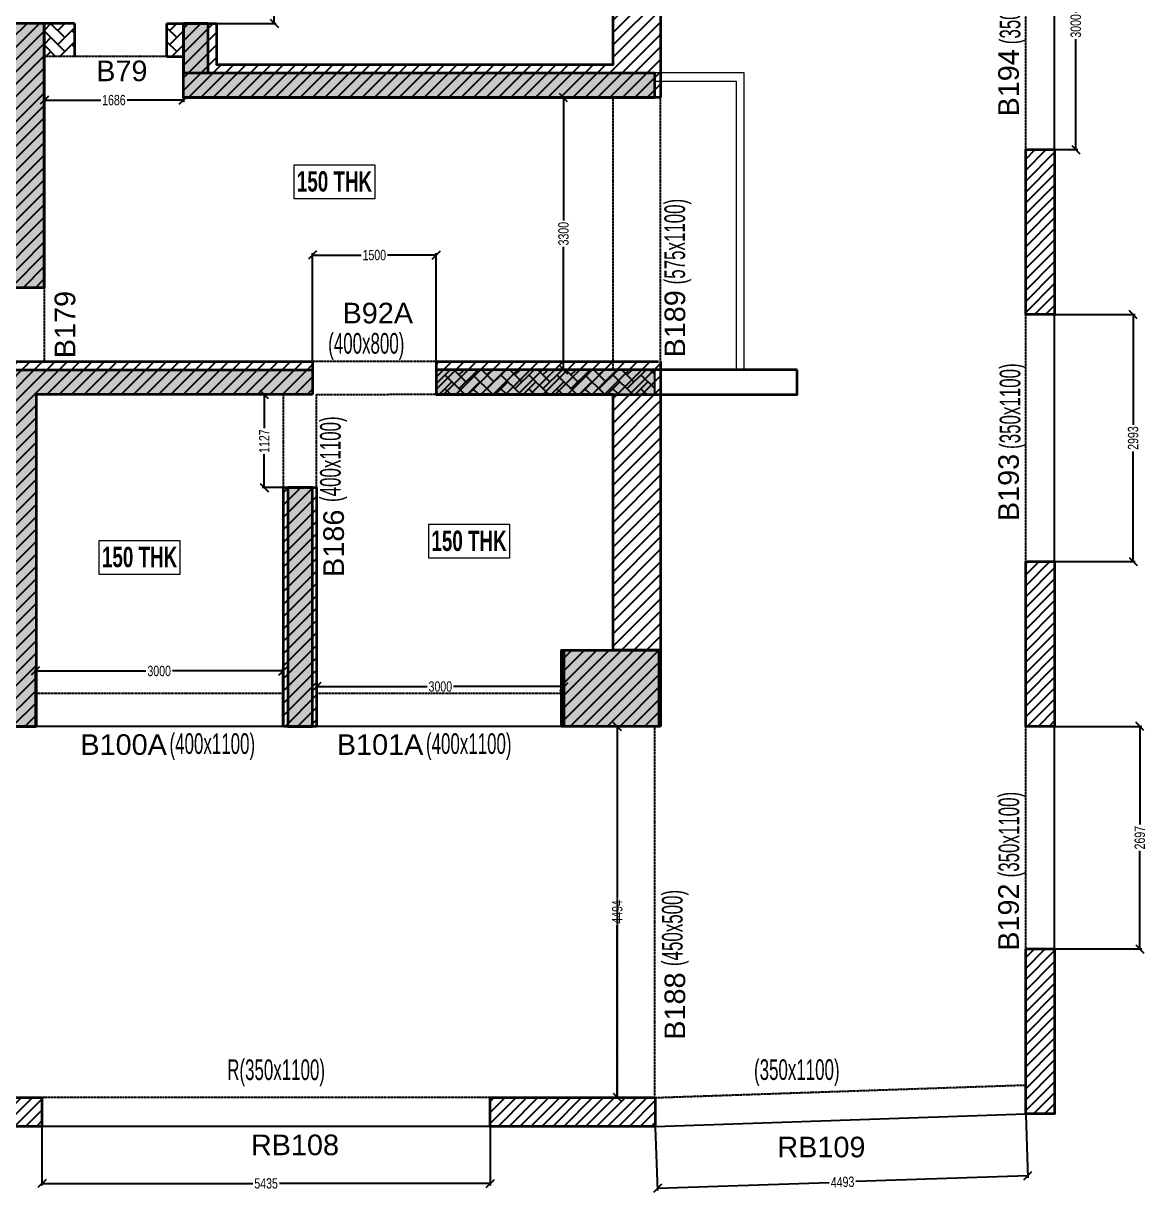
# Model space of a CAD drawing. Header units: millimetres. Extents: x 18542 to 87256, y 14692 to 73451.
# Drawn here: x 73641 to 87256, y 19836 to 34012 of the extents above; entities that cross this region are included whole.
import ezdxf
from ezdxf.enums import TextEntityAlignment as Align

# ---------------------------------------------------------------- set-up
doc = ezdxf.new("R2010")
doc.units = ezdxf.units.MM
doc.linetypes.add('HIDDEN', pattern=[0.375, 0.25, -0.125])
for name, color, linetype, lineweight in [('A-FLOR-IDEN', 11, 'Continuous', 9), ('S-BEAM-IDEN', 2, 'Continuous', 9), ('S-COLS', 5, 'Continuous', 35), ('S-WALL', 4, 'Continuous', 18)]:
    doc.layers.add(name, color=color, linetype=linetype, lineweight=lineweight)
for name, color, linetype in [('Beam Nos', 7, 'Continuous'), ('changes', 7, 'Continuous'), ('S-BEAM', 7, 'Continuous'), ('S-COL HATCH', 9, 'Continuous'), ('S-DIM', 7, 'Continuous')]:
    doc.layers.add(name, color=color, linetype=linetype)
doc.styles.add('SC-BBS1', font='SansSerif')
doc.styles.add('sobha.sed', font='swisscl.ttf')
doc.styles.add('Swis721 LtCn BT', font='swisscl.ttf', dxfattribs={"width": 0.9, "height": 233.355162})
doc.styles.add('Swis721 LtCn BT_B', font='', dxfattribs={"width": 0.9, "height": 246.918336})
doc.styles.get('Swis721 LtCn BT_B').set_extended_font_data('Swis721 LtCn BT', bold=True)
doc.dimstyles.new('S-50', dxfattribs={"dimscale": 50, "dimtxt": 2.5, "dimasz": 2, "dimexe": 0.5, "dimexo": 0.25, "dimgap": 0.25, "dimtad": 0, "dimdec": 0, "dimrnd": 0.0005, "dimzin": 0, "dimdsep": 46, "dimtxsty": 'sobha.sed', "dimblk": 'OBLIQUE', "dimcen": 0.09, "dimclrd": 8, "dimclre": 8, "dimclrt": 6, "dimadec": 0, "dimazin": 0, "dimtfac": 1, "dimtdec": 0, "dimtofl": 0, "dimtmove": 2, "dimatfit": 3, "dimfxl": 0.18, "dimtolj": 1, "dimtzin": 0, "dimlwd": -1, "dimlwe": -1, "dimarcsym": 0})
pattern_1 = [(45, (-31699446.87, 20890861.25), (-75.1300955, 75.1300955), [])]
pattern_2 = [(45, (-31618808, 20746156.34), (0, 169.7056275), [360, -120]), (135, (-31618723.15, 20746241.2), (1e-14, 169.7056275), [360, -120])]
pattern_3 = [(45, (-31682274.25, 21473233.52), (-75.1300955, 75.1300955), [])]
pattern_4 = [(45, (-31199541.81, 20886566.64), (-66.29126074, 66.29126074), [])]

# ---------------------------------------------------------------- blocks, each defined once
blk = doc.blocks.new('A$Cd226b1b4')
at = {"layer": 'S-COL HATCH', "transparency": 33554687}
h = blk.add_hatch(dxfattribs=at)
h.set_pattern_fill('ANSI31', color=256, scale=850)
h.set_pattern_definition(pattern_1)
h.paths.add_polyline_path([(53250, 7625), (53250, 19125), (52675, 19125), (52675, 8025), (47865, 8025), (47865, 8525), (47465, 8525), (47465, 7625)])
h = blk.add_hatch(dxfattribs=at)
h.set_pattern_fill('ANSI31', color=256, scale=850)
h.set_pattern_definition(pattern_1)
h.paths.add_polyline_path([(40425, 5325), (40425, 5725), (45379, 5725), (45379, 8525), (45779, 8525), (45779, 5325)])
at = {"layer": 'S-COLS', "elevation": 0}
blk.add_lwpolyline([(53250, 7625), (47465, 7625), (47465, 8525), (47865, 8525), (47865, 8025), (52675, 8025), (52675, 19125), (53250, 19125)], close=True, dxfattribs=at)
blk.add_lwpolyline([(34625, 5325), (45779, 5325), (45779, 8525), (45379, 8525)], dxfattribs=at)
blk = doc.blocks.new('A$Cbe320e20')
at = {"layer": 'S-COL HATCH', "transparency": 33554687}
h = blk.add_hatch(color=256, dxfattribs=at)
h.dxf.hatch_style = 1
h.paths.add_polyline_path([(32554, -400), (32554, 0), (37509, 0), (37509, 2800), (37909, 2800), (37909, -400)])
at = {"layer": 'S-COL HATCH'}
h = blk.add_hatch(dxfattribs=at)
h.set_pattern_fill('AR-HBONE', color=256, scale=30)
h.set_pattern_definition(pattern_2)
h.paths.add_polyline_path([(37909, 2400), (37909, 2800), (38274, 2800), (38274, 2400), (38185, 2400)])
h = blk.add_hatch(dxfattribs=at)
h.set_pattern_fill('AR-HBONE', color=256, scale=30)
h.set_pattern_definition(pattern_2)
h.paths.add_polyline_path([(39394, 2400), (39394, 2800), (39594, 2800), (39594, 2400)])
at = {"layer": 'S-COL HATCH', "transparency": 33554687}
h = blk.add_hatch(color=256, dxfattribs=at)
h.dxf.hatch_style = 1
h.paths.add_polyline_path([(39894, 2800), (39594, 2800), (39594, 2200), (39894, 2200)])
h = blk.add_hatch(color=256, dxfattribs=at)
h.dxf.hatch_style = 1
h.paths.add_polyline_path([(39594, 2200), (39594, 1900), (45304, 1900), (45304, 2200)])
h = blk.add_hatch(dxfattribs=at)
h.set_pattern_fill('ANSI31', color=256, scale=850)
h.set_pattern_definition(pattern_3)
h.paths.add_polyline_path([(37409, -1299), (41159, -1299), (41159, -1699), (37809, -1699), (37809, -5724), (37409, -5724)])
h = blk.add_hatch(color=256, dxfattribs=at)
h.dxf.hatch_style = 1
h.paths.add_polyline_path([(37509, -1400), (41159, -1400), (41159, -1700), (37809, -1700), (37809, -5725), (37509, -5725)])
h = blk.add_hatch(dxfattribs=at)
h.set_pattern_fill('ANSI31', color=256, scale=850)
h.set_pattern_definition(pattern_3)
h.paths.add_polyline_path([(42659, -1299), (44804, -1299), (44804, -1303), (45379, -1303), (45379, -4800), (44804, -4800), (44804, -1699), (42659, -1699)])
h = blk.add_hatch(color=256, dxfattribs=at)
h.dxf.hatch_style = 1
h.paths.add_polyline_path([(42659, -1400), (45304, -1400), (45304, -1700), (42659, -1700)])
at = {"layer": 'S-COL HATCH'}
h = blk.add_hatch(dxfattribs=at)
h.set_pattern_fill('AR-HBONE', color=256, scale=30)
h.set_pattern_definition([(45, (-31802317.5, 20729084.55), (0, 169.7056275), [360, -120]), (135, (-31802232.65, 20729169.4), (1e-14, 169.7056275), [360, -120])])
h.paths.add_polyline_path([(45304, -1400), (42659, -1400), (42659, -1700), (45304, -1700)])
at = {"layer": 'S-COL HATCH', "transparency": 33554687}
h = blk.add_hatch(dxfattribs=at)
h.set_pattern_fill('ANSI31', color=256, scale=850)
h.set_pattern_definition(pattern_3)
h.paths.add_polyline_path([(40809, -2827), (41205, -2827), (41205, -5724), (40809, -5724)])
h = blk.add_hatch(color=256, dxfattribs=at)
h.dxf.hatch_style = 1
h.paths.add_polyline_path([(40859, -2827), (41159, -2827), (41159, -5725), (40859, -5725)])
h = blk.add_hatch(dxfattribs=at)
h.set_pattern_fill('ANSI31', color=256, scale=850)
h.set_pattern_definition(pattern_3)
h.paths.add_polyline_path([(45379, -4800), (45379, -5724), (44179, -5724), (44179, -4800)])
h = blk.add_hatch(color=256, dxfattribs=at)
h.dxf.hatch_style = 1
h.paths.add_polyline_path([(44209, -5725), (45359, -5725), (45359, -4800), (44209, -4800)])
blk.add_line((45304, -1400), (45304, -1700), dxfattribs=at)
at = {"layer": 'S-COLS'}
for p, q in [((38274, 2800), (37909, 2800)), ((38274, 2800), (38274, 2400)), ((39394, 2400), (39394, 2800)), ((39394, 2800), (39594, 2800)), ((39394, 2400), (39594, 2400)), ((37509, -1400), (41159, -1400)), ((41159, -1299), (41159, -1699)), ((41159, -1400), (41159, -1700)), ((42659, -1299), (42659, -1699)), ((41159, -1700), (37809, -1700)), ((37809, -1700), (37809, -5725)), ((41159, -1700), (37809, -1700)), ((37809, -5724), (37409, -5724)), ((37809, -5724), (37409, -5724)), ((37509, -5725), (37809, -5725)), ((41209, -5724), (40809, -5724)), ((41209, -5724), (40809, -5724))]:
    blk.add_line(p, q, dxfattribs=at)
for points in [[(26754, -400), (37909, -400), (37909, 2800), (37509, 2800)], [(37409, -5724), (37409, -1299), (41159, -1299)], [(42659, -1299), (45354, -1299)], [(45379, -1299), (45379, -4800), (44804, -4800), (44804, -1699), (42659, -1699)], [(40813, -1699), (37809, -1699), (37809, -5724)], [(40809, -5724), (40809, -2827), (41209, -2827), (41209, -5724)]]:
    blk.add_lwpolyline(points, dxfattribs=at)
at = {"layer": 'S-COLS', "color": 5}
blk.add_lwpolyline([(39894, 2800), (39594, 2800), (39594, 2200), (39894, 2200)], close=True, dxfattribs=at)
at = {"layer": 'S-COLS'}
for points in [[(45304, 1900), (39594, 1900), (39594, 2200), (45304, 2200)], [(45359, -5725), (44209, -5725), (44209, -4800), (45359, -4800)]]:
    blk.add_lwpolyline(points, close=True, dxfattribs=at)
at = {"layer": 'S-COLS', "elevation": 0}
for points in [[(47034, -1400), (42659, -1400), (42659, -1700), (47034, -1700)], [(41159, -2827), (40859, -2827), (40859, -5725), (41159, -5725)], [(45379, -5724), (44179, -5724), (44179, -4800), (45379, -4800)]]:
    blk.add_lwpolyline(points, close=True, dxfattribs=at)
at = {"layer": 'S-WALL', "color": 7}
for p, q in [((46394, 2200), (45304, 2200)), ((46394, -1400), (46394, 2200)), ((45304, 2100), (46294, 2100)), ((46294, 2100), (46294, -1400))]:
    blk.add_line(p, q, dxfattribs=at)
blk = doc.blocks.new('_OBLIQUE')
at = {"color": 0, "linetype": 'ByBlock'}
blk.add_line((-0.5, -0.5), (0.5, 0.5), dxfattribs=at)
blk = doc.blocks.new('*D262')
at = {"layer": 'Defpoints', "color": 0, "transparency": 16777216}
for p in [(73895, 33612), (75580, 33611), (75580, 33081)]:
    blk.add_point(p, dxfattribs=at)
at = {"layer": 'S-DIM', "color": 8, "transparency": 16777216}
for p, q in [((73895, 33599), (73895, 33056)), ((75580, 33598), (75580, 33056)), ((73895, 33081), (74578, 33081)), ((75580, 33081), (74897, 33081))]:
    blk.add_line(p, q, dxfattribs=at)
at = {"layer": 'S-DIM', "color": 8, "transparency": 16777216, "xscale": 100, "yscale": 100, "zscale": 100, "rotation": 180}
blk.add_blockref('_OBLIQUE', (73895, 33081), dxfattribs=at)
at = {"layer": 'S-DIM', "color": 8, "transparency": 16777216, "xscale": 100, "yscale": 100, "zscale": 100}
blk.add_blockref('_OBLIQUE', (75580, 33081), dxfattribs=at)
at = {"layer": 'S-DIM', "color": 6, "transparency": 16777216, "insert": (74738, 33081), "char_height": 125, "attachment_point": 5, "style": 'sobha.sed'}
blk.add_mtext('\\A1;1686', dxfattribs=at)
blk = doc.blocks.new('*D376')
at = {"layer": 'Defpoints', "color": 0, "transparency": 16777216}
for p in [(73866, 20638, 0), (79301, 20638), (79301, 19947)]:
    blk.add_point(p, dxfattribs=at)
at = {"layer": 'S-DIM', "color": 8, "transparency": 16777216}
for p, q in [((73866, 20625), (73866, 19922)), ((79301, 20625), (79301, 19922)), ((73866, 19947), (76423, 19947)), ((79301, 19947), (76744, 19947))]:
    blk.add_line(p, q, dxfattribs=at)
at = {"layer": 'S-DIM', "color": 8, "transparency": 16777216, "xscale": 100, "yscale": 100, "zscale": 100, "rotation": 180}
blk.add_blockref('_OBLIQUE', (73866, 19947), dxfattribs=at)
at = {"layer": 'S-DIM', "color": 8, "transparency": 16777216, "xscale": 100, "yscale": 100, "zscale": 100}
blk.add_blockref('_OBLIQUE', (79301, 19947), dxfattribs=at)
at = {"layer": 'S-DIM', "color": 6, "transparency": 16777216, "insert": (76583, 19947), "char_height": 125, "attachment_point": 5, "style": 'sobha.sed'}
blk.add_mtext('\\A1;5435', dxfattribs=at)
blk = doc.blocks.new('*D377')
at = {"layer": 'Defpoints', "color": 0, "transparency": 16777216}
for p in [(85791, 20791, 0), (81301, 20638), (85816, 20041)]:
    blk.add_point(p, dxfattribs=at)
at = {"layer": 'S-DIM', "color": 8, "transparency": 16777216}
for p, q in [((85791, 20778), (85817, 20016)), ((81301, 20625), (81327, 19863)), ((85816, 20041), (83733, 19970)), ((81326, 19888), (83410, 19959))]:
    blk.add_line(p, q, dxfattribs=at)
at = {"layer": 'S-DIM', "color": 8, "transparency": 16777216, "xscale": 100, "yscale": 100, "zscale": 100}
for p, rotation in [((85816, 20041), 1.953330031137761), ((81326, 19888), 181.9533300311377)]:
    blk.add_blockref('_OBLIQUE', p, dxfattribs=dict(at, rotation=rotation))
at = {"layer": 'S-DIM', "color": 6, "transparency": 16777216, "insert": (83571, 19964), "char_height": 125, "attachment_point": 5, "rotation": 1.9533, "style": 'sobha.sed'}
blk.add_mtext('\\A1;4493', dxfattribs=at)
blk = doc.blocks.new('*D409')
at = {"layer": 'Defpoints', "color": 0, "transparency": 16777216}
for p in [(72894, 36012), (73895, 36012, 0), (73895, 34012)]:
    blk.add_point(p, dxfattribs=at)
at = {"layer": 'S-DIM', "color": 8, "transparency": 16777216}
for p, q in [((73882, 36012), (72869, 36012)), ((72894, 36012), (72894, 35172)), ((72894, 34012), (72894, 34851)), ((73882, 34012), (72869, 34012))]:
    blk.add_line(p, q, dxfattribs=at)
at = {"layer": 'S-DIM', "color": 8, "transparency": 16777216, "xscale": 100, "yscale": 100, "zscale": 100}
for p, rotation in [((72894, 36012), 90), ((72894, 34012), 270)]:
    blk.add_blockref('_OBLIQUE', p, dxfattribs=dict(at, rotation=rotation))
at = {"layer": 'S-DIM', "color": 6, "transparency": 16777216, "insert": (72894, 35012), "char_height": 125, "attachment_point": 5, "rotation": 90, "style": 'sobha.sed'}
blk.add_mtext('\\A1;2000', dxfattribs=at)
blk = doc.blocks.new('*D411')
at = {"layer": 'Defpoints', "color": 0, "transparency": 16777216}
for p in [(75590, 36012), (75590, 34012), (76682, 34012)]:
    blk.add_point(p, dxfattribs=at)
at = {"layer": 'S-DIM', "color": 8, "transparency": 16777216}
for p, q in [((75603, 36012), (76707, 36012)), ((76682, 36012), (76682, 35172)), ((76682, 34012), (76682, 34851)), ((75603, 34012), (76707, 34012))]:
    blk.add_line(p, q, dxfattribs=at)
at = {"layer": 'S-DIM', "color": 8, "transparency": 16777216, "xscale": 100, "yscale": 100, "zscale": 100}
for p, rotation in [((76682, 36012), 90), ((76682, 34012), 270)]:
    blk.add_blockref('_OBLIQUE', p, dxfattribs=dict(at, rotation=rotation))
at = {"layer": 'S-DIM', "color": 6, "transparency": 16777216, "insert": (76682, 35012), "char_height": 125, "attachment_point": 5, "rotation": 90, "style": 'sobha.sed'}
blk.add_mtext('\\A1;2000', dxfattribs=at)
blk = doc.blocks.new('*D413')
at = {"layer": 'Defpoints', "color": 0, "transparency": 16777216}
for p in [(76795, 29511), (76561, 28384), (76795, 28384)]:
    blk.add_point(p, dxfattribs=at)
at = {"layer": 'S-DIM', "color": 8, "transparency": 16777216}
for p, q in [((76782, 29511), (76536, 29511)), ((76561, 29511), (76561, 29106)), ((76561, 28384), (76561, 28789)), ((76782, 28384), (76536, 28384))]:
    blk.add_line(p, q, dxfattribs=at)
at = {"layer": 'S-DIM', "color": 8, "transparency": 16777216, "xscale": 100, "yscale": 100, "zscale": 100}
for p, rotation in [((76561, 29511), 90), ((76561, 28384), 270)]:
    blk.add_blockref('_OBLIQUE', p, dxfattribs=dict(at, rotation=rotation))
at = {"layer": 'S-DIM', "color": 6, "transparency": 16777216, "insert": (76561, 28947), "char_height": 125, "attachment_point": 5, "rotation": 90, "style": 'sobha.sed'}
blk.add_mtext('\\A1;1127', dxfattribs=at)
blk = doc.blocks.new('*D415')
at = {"layer": 'Defpoints', "color": 0, "transparency": 16777216}
for p in [(80840, 25486), (80840, 20992), (80840, 20992)]:
    blk.add_point(p, dxfattribs=at)
at = {"layer": 'S-DIM', "color": 8, "transparency": 16777216}
for p, q in [((80840, 25486), (80840, 23401)), ((80853, 25486), (80865, 25486)), ((80840, 20992), (80840, 23077)), ((80853, 20992), (80865, 20992))]:
    blk.add_line(p, q, dxfattribs=at)
at = {"layer": 'S-DIM', "color": 8, "transparency": 16777216, "xscale": 100, "yscale": 100, "zscale": 100}
for p, rotation in [((80840, 25486), 90), ((80840, 20992), 270)]:
    blk.add_blockref('_OBLIQUE', p, dxfattribs=dict(at, rotation=rotation))
at = {"layer": 'S-DIM', "color": 6, "transparency": 16777216, "insert": (80840, 23239), "char_height": 125, "attachment_point": 5, "rotation": 90, "style": 'sobha.sed'}
blk.add_mtext('\\A1;4494', dxfattribs=at)
blk = doc.blocks.new('*D416')
at = {"layer": 'Defpoints', "color": 0, "transparency": 16777216}
for p in [(80790, 33112, 0), (80188, 29812), (80790, 29812)]:
    blk.add_point(p, dxfattribs=at)
at = {"layer": 'S-DIM', "color": 8, "transparency": 16777216}
for p, q in [((80778, 33112), (80163, 33112)), ((80188, 33112), (80188, 31622)), ((80188, 29812), (80188, 31301)), ((80778, 29812), (80163, 29812))]:
    blk.add_line(p, q, dxfattribs=at)
at = {"layer": 'S-DIM', "color": 8, "transparency": 16777216, "xscale": 100, "yscale": 100, "zscale": 100}
for p, rotation in [((80188, 33112), 90), ((80188, 29812), 270)]:
    blk.add_blockref('_OBLIQUE', p, dxfattribs=dict(at, rotation=rotation))
at = {"layer": 'S-DIM', "color": 6, "transparency": 16777216, "insert": (80188, 31462), "char_height": 125, "attachment_point": 5, "rotation": 90, "style": 'sobha.sed'}
blk.add_mtext('\\A1;3300', dxfattribs=at)
blk = doc.blocks.new('*D420')
at = {"layer": 'Defpoints', "color": 0, "transparency": 16777216}
for p in [(86141, 25488, 0), (87174, 25488), (86141, 22791, 0)]:
    blk.add_point(p, dxfattribs=at)
at = {"layer": 'S-DIM', "color": 8, "transparency": 16777216}
for p, q in [((86153, 25488), (87199, 25488)), ((87174, 25488), (87174, 24299)), ((87174, 22791), (87174, 23979)), ((86153, 22791), (87199, 22791))]:
    blk.add_line(p, q, dxfattribs=at)
at = {"layer": 'S-DIM', "color": 8, "transparency": 16777216, "xscale": 100, "yscale": 100, "zscale": 100}
for p, rotation in [((87174, 25488), 90), ((87174, 22791), 270)]:
    blk.add_blockref('_OBLIQUE', p, dxfattribs=dict(at, rotation=rotation))
at = {"layer": 'S-DIM', "color": 6, "transparency": 16777216, "insert": (87174, 24139), "char_height": 125, "attachment_point": 5, "rotation": 90, "style": 'sobha.sed'}
blk.add_mtext('\\A1;2697', dxfattribs=at)
blk = doc.blocks.new('*D421')
at = {"layer": 'Defpoints', "color": 0, "transparency": 16777216}
for p in [(86141, 30481, 0), (87093, 30481), (86141, 27488, 0)]:
    blk.add_point(p, dxfattribs=at)
at = {"layer": 'S-DIM', "color": 8, "transparency": 16777216}
for p, q in [((86153, 30481), (87118, 30481)), ((87093, 30481), (87093, 29145)), ((87093, 27488), (87093, 28823)), ((86153, 27488), (87118, 27488))]:
    blk.add_line(p, q, dxfattribs=at)
at = {"layer": 'S-DIM', "color": 8, "transparency": 16777216, "xscale": 100, "yscale": 100, "zscale": 100}
for p, rotation in [((87093, 30481), 90), ((87093, 27488), 270)]:
    blk.add_blockref('_OBLIQUE', p, dxfattribs=dict(at, rotation=rotation))
at = {"layer": 'S-DIM', "color": 6, "transparency": 16777216, "insert": (87093, 28984), "char_height": 125, "attachment_point": 5, "rotation": 90, "style": 'sobha.sed'}
blk.add_mtext('\\A1;2993', dxfattribs=at)
blk = doc.blocks.new('*D422')
at = {"layer": 'Defpoints', "color": 0, "transparency": 16777216}
for p in [(86141, 35481, 0), (86398, 35481), (86141, 32481, 0)]:
    blk.add_point(p, dxfattribs=at)
at = {"layer": 'S-DIM', "color": 8, "transparency": 16777216}
for p, q in [((86153, 35481), (86423, 35481)), ((86398, 35481), (86398, 34142)), ((86398, 32481), (86398, 33820)), ((86153, 32481), (86423, 32481))]:
    blk.add_line(p, q, dxfattribs=at)
at = {"layer": 'S-DIM', "color": 8, "transparency": 16777216, "xscale": 100, "yscale": 100, "zscale": 100}
for p, rotation in [((86398, 35481), 90), ((86398, 32481), 270)]:
    blk.add_blockref('_OBLIQUE', p, dxfattribs=dict(at, rotation=rotation))
at = {"layer": 'S-DIM', "color": 6, "transparency": 16777216, "insert": (86398, 33981), "char_height": 125, "attachment_point": 5, "rotation": 90, "style": 'sobha.sed'}
blk.add_mtext('\\A1;3000', dxfattribs=at)
blk = doc.blocks.new('*D431')
at = {"layer": 'Defpoints', "color": 0, "transparency": 16777216}
for p in [(78645, 31202), (77145, 29912), (78645, 29912)]:
    blk.add_point(p, dxfattribs=at)
at = {"layer": 'S-DIM', "color": 8, "transparency": 16777216}
for p, q in [((77145, 29924), (77145, 31227)), ((77145, 31202), (77735, 31202)), ((78645, 31202), (78054, 31202)), ((78645, 29924), (78645, 31227))]:
    blk.add_line(p, q, dxfattribs=at)
at = {"layer": 'S-DIM', "color": 8, "transparency": 16777216, "xscale": 100, "yscale": 100, "zscale": 100, "rotation": 180}
blk.add_blockref('_OBLIQUE', (77145, 31202), dxfattribs=at)
at = {"layer": 'S-DIM', "color": 8, "transparency": 16777216, "xscale": 100, "yscale": 100, "zscale": 100}
blk.add_blockref('_OBLIQUE', (78645, 31202), dxfattribs=at)
at = {"layer": 'S-DIM', "color": 6, "transparency": 16777216, "insert": (77895, 31202), "char_height": 125, "attachment_point": 5, "style": 'sobha.sed'}
blk.add_mtext('\\A1;1500', dxfattribs=at)
blk = doc.blocks.new('*D436')
at = {"layer": 'Defpoints', "color": 0, "transparency": 16777216}
for p in [(76787, 26160), (73787, 25486), (76787, 25486)]:
    blk.add_point(p, dxfattribs=at)
at = {"layer": 'S-DIM', "color": 8, "transparency": 16777216}
for p, q in [((73787, 25499), (73787, 26185)), ((73787, 26160), (75126, 26160)), ((76787, 26160), (75448, 26160)), ((76787, 25499), (76787, 26185))]:
    blk.add_line(p, q, dxfattribs=at)
at = {"layer": 'S-DIM', "color": 8, "transparency": 16777216, "xscale": 100, "yscale": 100, "zscale": 100, "rotation": 180}
blk.add_blockref('_OBLIQUE', (73787, 26160), dxfattribs=at)
at = {"layer": 'S-DIM', "color": 8, "transparency": 16777216, "xscale": 100, "yscale": 100, "zscale": 100}
blk.add_blockref('_OBLIQUE', (76787, 26160), dxfattribs=at)
at = {"layer": 'S-DIM', "color": 6, "transparency": 16777216, "insert": (75287, 26160), "char_height": 125, "attachment_point": 5, "style": 'sobha.sed'}
blk.add_mtext('\\A1;3000', dxfattribs=at)
blk = doc.blocks.new('*D437')
at = {"layer": 'Defpoints', "color": 0, "transparency": 16777216}
for p in [(80195, 25971), (77195, 25486), (80195, 25486)]:
    blk.add_point(p, dxfattribs=at)
at = {"layer": 'S-DIM', "color": 8, "transparency": 16777216}
for p, q in [((77195, 25499), (77195, 25996)), ((77195, 25971), (78534, 25971)), ((80195, 25971), (78856, 25971)), ((80195, 25498), (80195, 25996))]:
    blk.add_line(p, q, dxfattribs=at)
at = {"layer": 'S-DIM', "color": 8, "transparency": 16777216, "xscale": 100, "yscale": 100, "zscale": 100, "rotation": 180}
blk.add_blockref('_OBLIQUE', (77195, 25971), dxfattribs=at)
at = {"layer": 'S-DIM', "color": 8, "transparency": 16777216, "xscale": 100, "yscale": 100, "zscale": 100}
blk.add_blockref('_OBLIQUE', (80195, 25971), dxfattribs=at)
at = {"layer": 'S-DIM', "color": 6, "transparency": 16777216, "insert": (78695, 25971), "char_height": 125, "attachment_point": 5, "style": 'sobha.sed'}
blk.add_mtext('\\A1;3000', dxfattribs=at)

msp = doc.modelspace()

# ---------------------------------------------------------------- hatches: boundary and pattern name
at = {"layer": 'S-COL HATCH', "transparency": 33554687}
h = msp.add_hatch(dxfattribs=at)
h.set_pattern_fill('ANSI31', color=256, scale=750)
h.set_pattern_definition(pattern_4)
h.paths.add_polyline_path([(85790.8, 30480.8), (86140.8, 30480.8), (86140.8, 32480.8), (85790.8, 32480.8)])
h = msp.add_hatch(dxfattribs=at)
h.set_pattern_fill('ANSI31', color=256, scale=750)
h.set_pattern_definition(pattern_4)
h.paths.add_polyline_path([(85790.8, 25487.5), (86140.8, 25487.5), (86140.8, 27487.5), (85790.8, 27487.5)])
h = msp.add_hatch(dxfattribs=at)
h.set_pattern_fill('ANSI31', color=256, scale=750)
h.set_pattern_definition(pattern_4)
h.paths.add_polyline_path([(85790.8, 20790.7), (86140.8, 20790.7), (86140.8, 22790.7), (85790.8, 22790.7)])
h = msp.add_hatch(dxfattribs=at)
h.set_pattern_fill('ANSI31', color=256, scale=750)
h.set_pattern_definition(pattern_4)
h.paths.add_polyline_path([(71865.8, 20987.5), (71865.8, 20637.5), (73865.8, 20637.5), (73865.8, 20987.5)])
h = msp.add_hatch(dxfattribs=at)
h.set_pattern_fill('ANSI31', color=256, scale=750)
h.set_pattern_definition([(45, (-31327027.31, 20915235.64), (-66.29126074, 66.29126074), [])])
h.paths.add_polyline_path([(79300.7, 20987.5), (79300.7, 20637.5), (81300.7, 20637.5), (81300.7, 20987.5)])

# ---------------------------------------------------------------- linework, layer by layer
at = {"layer": 'A-FLOR-IDEN', "color": 8, "elevation": 0, "flags": 128}
for points in [[(77900.5, 32297.2), (77900.5, 31885.4), (76923, 31885.4), (76923, 32297.2)], [(79531.8, 27940.2), (79531.8, 27528.4), (78554.3, 27528.4), (78554.3, 27940.2)], [(75537.9, 27743.4), (75537.9, 27331.6), (74560.4, 27331.6), (74560.4, 27743.4)]]:
    msp.add_lwpolyline(points, close=True, dxfattribs=at)
at = {"layer": 'S-BEAM', "linetype": 'HIDDEN'}
for p, q in [((75590.4, 33611.5), (73894.7, 33611.5)), ((80790.4, 29811.5), (80790.4, 33111.5, 0)), ((81365.4, 29811.5), (81365.4, 33111.5, 0)), ((73894.7, 30811.5), (73894.7, 29911.5)), ((78644.7, 29911.5), (77144.7, 29911.5)), ((76794.7, 28384.2), (76794.7, 29511.5)), ((77194.7, 28384.2), (77194.7, 29511.5)), ((78644.7, 29511.5), (77194.7, 29508.2)), ((76787, 25886.3), (73792.5, 25886.3)), ((80157.6, 25886.3), (77187, 25886.3)), ((80840.4, 25486.3), (80840.4, 20992.1)), ((81290.4, 25486.3), (81290.4, 21005.4)), ((81288.8, 20987.4), (85790.8, 21141, 0)), ((79300.7, 20987.5, 0), (73865.8, 20987.5, 0))]:
    msp.add_line(p, q, dxfattribs=at)
at = {"layer": 'S-BEAM'}
for p, q in [((76787, 25486.3), (73787, 25486.3)), ((80157.6, 25486.3), (77187, 25486.3)), ((81300.7, 20637.6), (85790.8, 20790.8, 0)), ((79300.7, 20637.5, 0), (73865.8, 20637.5, 0))]:
    msp.add_line(p, q, dxfattribs=at)
at = {"layer": 'S-BEAM', "elevation": 0}
msp.add_lwpolyline([(86140.8, 20790.7), (86140.8, 49574.9)], dxfattribs=at)
at = {"layer": 'S-BEAM', "linetype": 'HIDDEN', "elevation": 0}
msp.add_lwpolyline([(85790.8, 20790.7), (85790.8, 45361.5)], dxfattribs=at)
at = {"layer": 'S-COLS', "elevation": 0}
for points in [[(85790.8, 32480.8), (86140.8, 32480.8), (86140.8, 30480.8), (85790.8, 30480.8)], [(85790.8, 27487.5), (86140.8, 27487.5), (86140.8, 25487.5), (85790.8, 25487.5)], [(85790.8, 22790.7), (86140.8, 22790.7), (86140.8, 20790.7), (85790.8, 20790.7)], [(71865.8, 20987.5), (73865.8, 20987.5), (73865.8, 20637.5), (71865.8, 20637.5)], [(79300.7, 20987.5), (81300.7, 20987.5), (81300.7, 20637.5), (79300.7, 20637.5)]]:
    msp.add_lwpolyline(points, close=True, dxfattribs=at)

# ---------------------------------------------------------------- block references
at = {"layer": 'changes'}
msp.add_blockref('A$Cd226b1b4', (28115.4, 25486.3), dxfattribs=at)
at = {"layer": 'S-COLS'}
msp.add_blockref('A$Cbe320e20', (35986, 31210.8), dxfattribs=at)

# ---------------------------------------------------------------- texts
at = {"layer": 'A-FLOR-IDEN', "color": 1, "char_height": 246.92, "width": 1155, "attachment_point": 2, "line_spacing_factor": 0.964267, "style": 'Swis721 LtCn BT_B'}
for insert in [(77411.7, 32219.2), (79043, 27862.2), (75049.2, 27665.4)]:
    msp.add_mtext('150 THK', dxfattribs=dict(at, insert=insert))
at = {"layer": 'Beam Nos', "style": 'SC-BBS1'}
for s, p in [('B194', (85782.8, 33290.7, 0)), ('B193', (85782.8, 28384.7, 0)), ('B192', (85782.8, 23176.1, 0))]:
    msp.add_text(s, height=250, rotation=90, dxfattribs=at).set_placement(p, align=Align.BOTTOM_CENTER)
at = {"layer": 'Beam Nos', "color": 3, "style": 'SC-BBS1'}
for s, p in [('B79', (74834.2, 33235.6)), ('B92A', (77936.9, 30299.3)), ('B100A', (74856.2, 25067.9, 0)), ('B101A', (77964.7, 25067.9, 0))]:
    msp.add_text(s, height=250, dxfattribs=at).set_placement(p, align=Align.BOTTOM_CENTER)
for s, p in [('B179', (74344.7, 30360)), ('B189', (81737.6, 30369, 0)), ('B186', (77601.3, 27708.7, 0)), ('B188', (81737.6, 22097.6, 0))]:
    msp.add_text(s, height=250, rotation=90, dxfattribs=at).set_placement(p, align=Align.BOTTOM_CENTER)
at = {"layer": 'Beam Nos', "style": 'SC-BBS1'}
for s, p in [('RB108', (76932.9, 20214.8, 0)), ('RB109', (83314.4, 20188.8, 0))]:
    msp.add_text(s, height=250, dxfattribs=at).set_placement(p, align=Align.BOTTOM_CENTER)
at = {"layer": 'S-BEAM-IDEN', "style": 'Swis721 LtCn BT', "width": 0.8}
for s, rotation, p in [('(350x1100)', 90, (85725.6, 33759.1)), ('(350x1100)', 90, (85725.6, 28852.6)), ('(400x1100)', 360, (75412.5, 25154.8, 0)), ('(400x1100)', 360, (78521, 25154.8, 0)), ('(350x1100)', 90, (85711.6, 23658.1, 0))]:
    msp.add_text(s, height=250, rotation=rotation, dxfattribs=at).set_placement(p)
at = {"layer": 'S-BEAM-IDEN', "color": 3, "style": 'Swis721 LtCn BT', "width": 0.8}
for s, p in [('(575x1100)', (81660.8, 30847.3, 0)), ('(400x1100)', (77486.9, 28209.6)), ('(450x500)', (81631.4, 22582.9))]:
    msp.add_text(s, height=250, rotation=90, dxfattribs=at).set_placement(p)
at = {"layer": 'S-BEAM-IDEN', "style": 'Swis721 LtCn BT', "width": 0.8}
for s, p in [('(400x800)', (77336, 30007.5, 0)), ('R(350x1100)', (76111.9, 21200.8)), ('(350x1100)', (82497.4, 21202.3))]:
    msp.add_text(s, height=250, dxfattribs=at).set_placement(p)

# ---------------------------------------------------------------- dimensions: what is measured, and where the dimension line sits
at = {"layer": 'S-DIM', "color": 1}
for base, p1, p2, picture, middle in [((72894.4, 36011.5), (73894.7, 34011.5), (73894.7, 36011.5, 0), '*D409', (72894.4, 35011.5)), ((76682.2, 34011.5), (75590.4, 36011.5), (75590.4, 34011.5), '*D411', (76682.2, 35011.5)), ((86398.5, 35480.8), (86140.8, 32480.8, 0), (86140.8, 35480.8, 0), '*D422', (86398.5, 33980.8)), ((80188.1, 29811.5), (80790.4, 33111.5, 0), (80790.4, 29811.5), '*D416', (80188.1, 31461.5)), ((87092.8, 30480.8), (86140.8, 27487.5, 0), (86140.8, 30480.8, 0), '*D421', (87092.8, 28984.2)), ((76560.8, 28384.2), (76794.7, 29510.8), (76794.7, 28384.2), '*D413', (76560.8, 28947.5)), ((80840.4, 20992.1), (80840.4, 25486.3), (80840.4, 20992.1), '*D415', (80840.4, 23239.2)), ((87174.4, 25487.5), (86140.8, 22790.7, 0), (86140.8, 25487.5, 0), '*D420', (87174.4, 24139.1))]:
    dim = msp.add_linear_dim(base=base, p1=p1, p2=p2, angle=90, dimstyle='S-50', dxfattribs=at)
    dim.commit()
    dim.dimension.update_dxf_attribs({"geometry": picture, "text_midpoint": middle})
for base, p1, p2, picture, middle in [((75580.3, 33081.5), (73894.7, 33611.5), (75580.3, 33610.8), '*D262', (74737.5, 33081.5)), ((78644.7, 31202.5), (77144.7, 29911.5), (78644.7, 29911.5), '*D431', (77894.7, 31202.5)), ((76787, 26160.5), (73787, 25486.3), (76787, 25486.3), '*D436', (75287, 26160.5)), ((80194.7, 25971), (77194.7, 25486.3), (80194.7, 25485.6), '*D437', (78694.7, 25971))]:
    dim = msp.add_linear_dim(base=base, p1=p1, p2=p2, dimstyle='S-50', dxfattribs=at)
    dim.commit()
    dim.dimension.update_dxf_attribs({"geometry": picture, "text_midpoint": middle})
for p1, p2, distance, picture, middle in [((81300.7, 20637.6), (85790.8, 20790.7, 0), -750.3, '*D377', (83571.3, 19964.3)), ((73865.8, 20637.5, 0), (79300.7, 20637.5), -690.9, '*D376', (76583.2, 19946.6))]:
    dim = msp.add_aligned_dim(p1=p1, p2=p2, distance=distance, dimstyle='S-50', dxfattribs=at)
    dim.commit()
    dim.dimension.update_dxf_attribs({"geometry": picture, "text_midpoint": middle})

doc.saveas('drawing.dxf')
